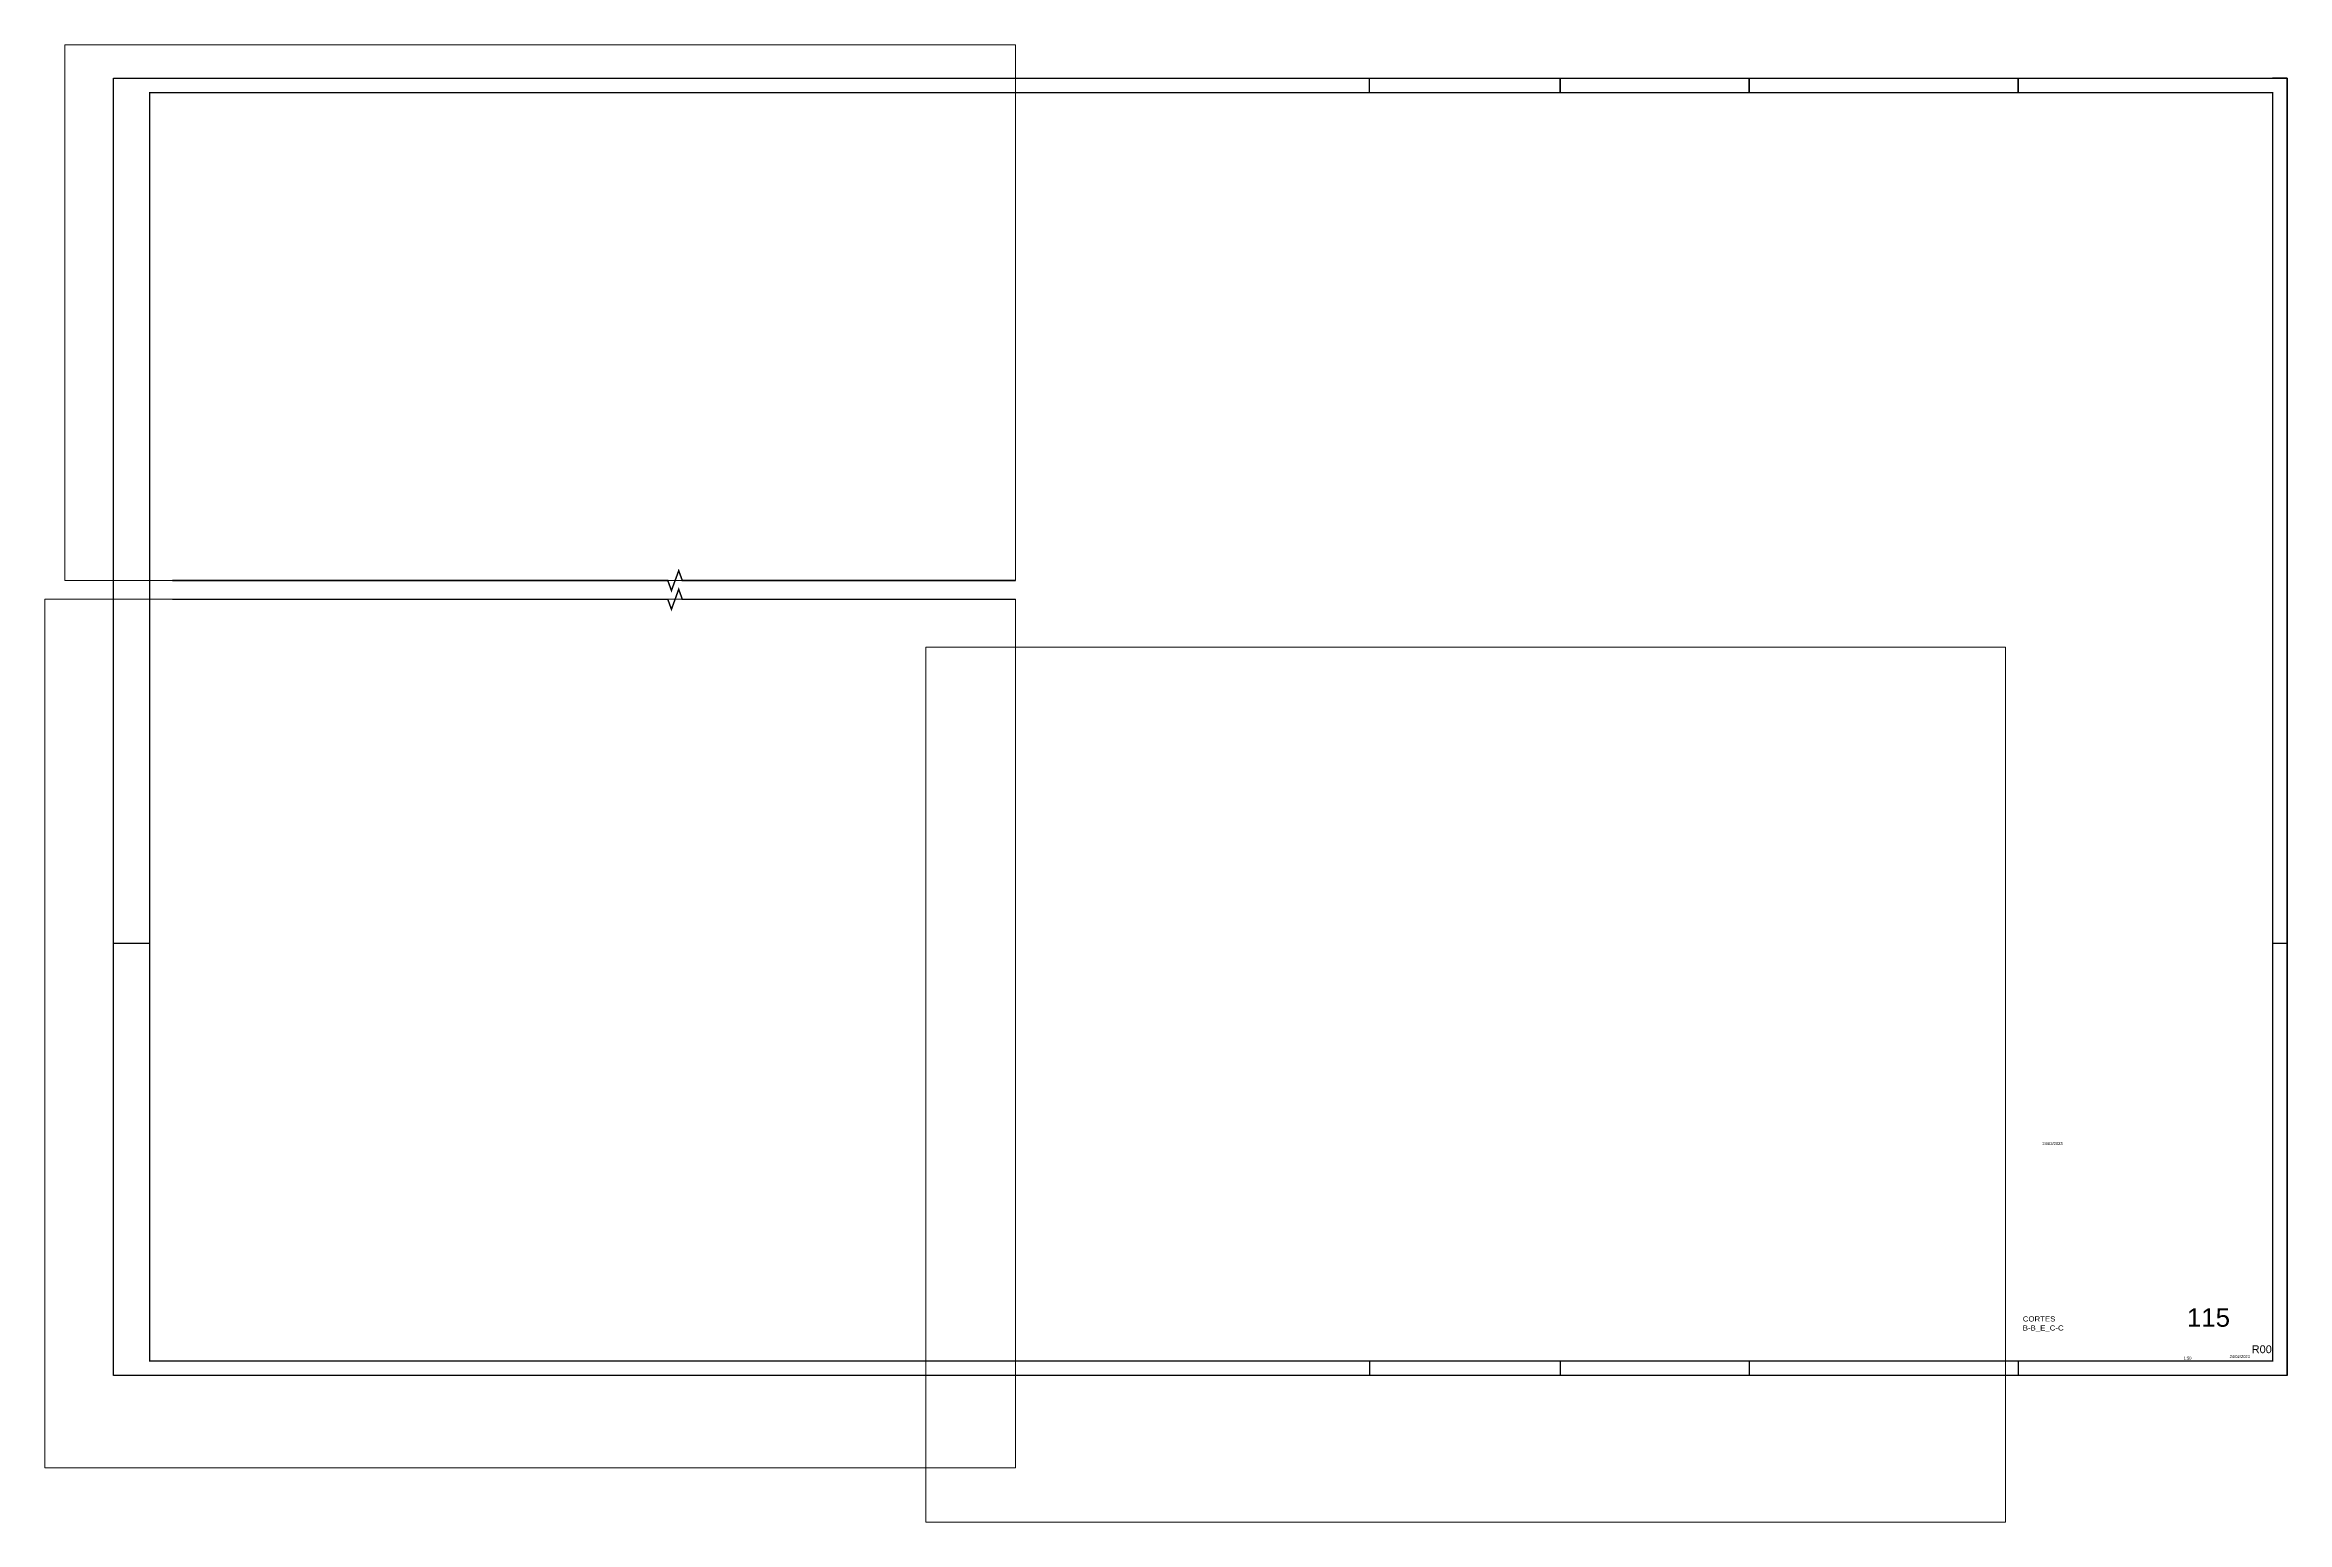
# Paper-space layout 'Layout1' of a CAD drawing. Header units: metres. Extents: x -47 to 1495, y -100 to 916.
import ezdxf
from ezdxf.enums import TextEntityAlignment as Align

# ---------------------------------------------------------------- set-up
doc = ezdxf.new("R2010")
doc.units = ezdxf.units.M
doc.linetypes.add('DASHEDX2', pattern=[1.5, 1, -0.5])
doc.linetypes.add('HIDDEN2', pattern=[0.1875, 0.125, -0.0625])
for name, color, linetype in [('ARQ-FOLHA', 7, 'Continuous'), ('ARQ-PRJ', 7, 'DASHEDX2'), ('FOLHA', 7, 'Continuous')]:
    doc.layers.add(name, color=color, linetype=linetype)
doc.styles.add('Arial', font='arial.ttf')
doc.styles.add('RL CARIMBO', font='arial.ttf', dxfattribs={"width": 0.9, "height": 15})

# ---------------------------------------------------------------- blocks, each defined once
blk = doc.blocks.new('FL-A0')
for p, q in [((-1000, 0), (-1000, 892)), ((-136.3, 882), (-136.3, 892)), ((-5.3, 892), (-5.3, 882)), ((-5.3, 882), (-5.3, 892)), ((124.7, 892), (124.7, 882)), ((124.7, 882), (124.7, 892)), ((309.7, 892), (309.7, 882)), ((309.7, 882), (309.7, 892)), ((494.7, 0), (494.7, 892)), ((-136.3, 10), (-136.3, 0)), ((-5.3, 10), (-5.3, 0)), ((-5.3, 10), (-5.3, 0)), ((124.7, 10), (124.7, 0)), ((124.7, 10), (124.7, 0)), ((309.7, 10), (309.7, 0)), ((309.7, 10), (309.7, 0))]:
    blk.add_line(p, q)
at = {"const_width": 1}
blk.add_lwpolyline([(-975, 882), (484.7, 882), (484.7, 10), (-975, 10)], close=True, dxfattribs=at)
at = {"layer": 'FOLHA'}
for p, q in [((-1000, 0), (-1000, 892)), ((-1000, 892), (494.7, 892)), ((494.7, 892), (484.7, 892)), ((494.7, 892), (494.7, 0)), ((-975, 297), (-1000, 297)), ((494.7, 297), (484.7, 297)), ((494.7, 0), (-1000, 0))]:
    blk.add_line(p, q, dxfattribs=at)

psp = doc.layouts.get("Layout1")

# ---------------------------------------------------------------- linework, layer by layer
at = {"layer": 'ARQ-PRJ', "color": 3, "linetype": 'HIDDEN2', "const_width": 1}
for points in [[(41.2, 547.7), (381.8, 547.7), (384.3, 540.8), (389.3, 554.5), (391.8, 547.7), (620.9, 547.7)], [(41.2, 534.8), (381.8, 534.8), (384.3, 527.9), (389.3, 541.7), (391.8, 534.8), (620.9, 534.8)]]:
    psp.add_lwpolyline(points, dxfattribs=at)

# ---------------------------------------------------------------- block references
psp.add_blockref('FL-A0', (1000.6, 1.2))

# ---------------------------------------------------------------- texts
at = {"color": 5, "style": 'RL CARIMBO'}
psp.add_attdef('115', text='', height=12.7, dxfattribs=at).set_placement((1426.4, 47.4), align=Align.TOP_LEFT)
at = {"color": 4, "style": 'RL CARIMBO', "width": 1.1}
for tag, p in [('CORTES', (1313.5, 41.8)), ('B-B_E_C-C', (1313.5, 35.6))]:
    psp.add_attdef(tag, text='', height=3.5, dxfattribs=at).set_placement(p, align=Align.TOP_LEFT)
at = {"color": 10, "style": 'RL CARIMBO'}
psp.add_attdef('R00', text='', height=5.4, dxfattribs=at).set_placement((1470.9, 21.9), align=Align.TOP_LEFT)
at = {"color": 2, "style": 'RL CARIMBO', "width": 0.9}
psp.add_attdef('1:50', text='', height=2, dxfattribs=at).set_placement((1424.1, 14.1), align=Align.TOP_LEFT)
at = {"layer": 'ARQ-FOLHA', "style": 'Arial'}
for p in [(1340.9, 159.6), (1469.7, 13.2)]:
    psp.add_text('24/02/2023', height=2, dxfattribs=at).set_placement(p, align=Align.RIGHT)

# ---------------------------------------------------------------- viewports
at = {"layer": 'Defpoints', "view_target_point": (-72.427, -2.939)}
for center, size, view_center_point, view_height, status in [((294.1, 731.8), (653.6, 368.321), (-8830.571, 91.959), 18.41604, 3), ((930.5, 201.2), (742.4, 601.637), (-9048.738, 31.826), 30.08185, 4)]:
    psp.add_viewport(center=center, size=size, view_center_point=view_center_point, view_height=view_height, status=status, dxfattribs=at)
psp.add_viewport(center=(287.2, 236.3), size=(667.5, 597.059), view_center_point=(-8830.917, 33.581), view_height=29.85293, dxfattribs=at)

doc.saveas('drawing.dxf')
